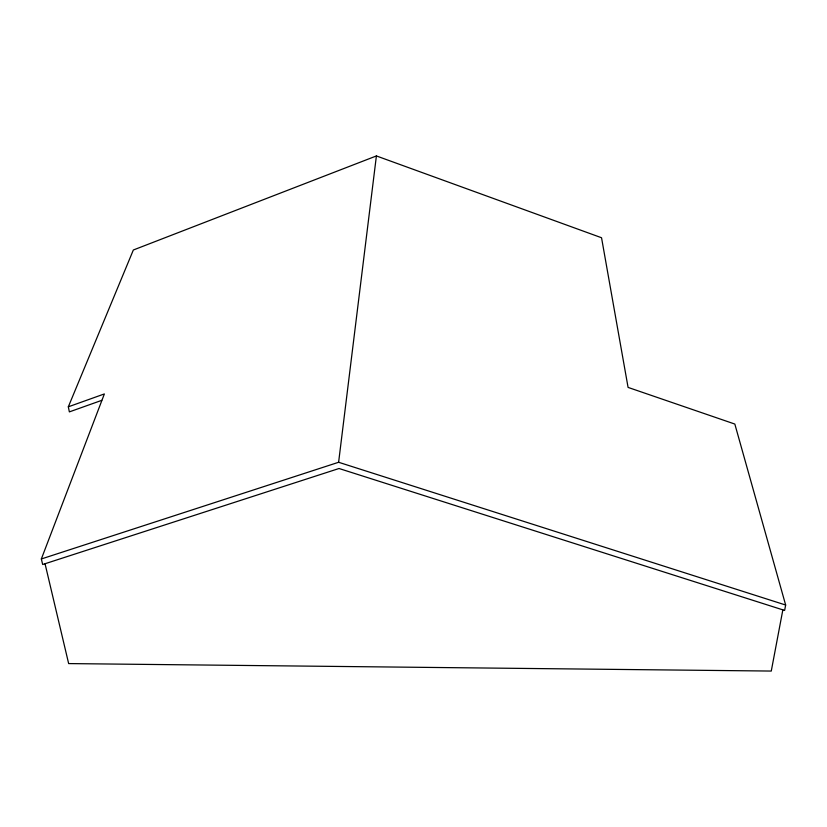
<?xml version="1.0" encoding="UTF-8"?>
<svg xmlns="http://www.w3.org/2000/svg" width="827" height="827" viewBox="0 0 827 827"><rect width="100%" height="100%" fill="white"/><g stroke="black" fill="none" stroke-linecap="round" stroke-linejoin="round"><path stroke-width="1.24" d="M41.35 558.959L338.615 462.272L376.399 155.941L601.539 237.742L628.075 387.408L734.831 424.055L785.65 605.023L784.627 610.429L339.029 468.506L42.673 564.5L41.35 558.959L104.378 393.931L68.331 406.812L69.365 411.887L101.731 400.361M782.849 609.861L771.271 671.059L68.651 663.585L45.04 563.735M68.331 406.812L133.343 250.002L376.399 155.941M338.615 462.272L785.65 605.023"/></g></svg>
